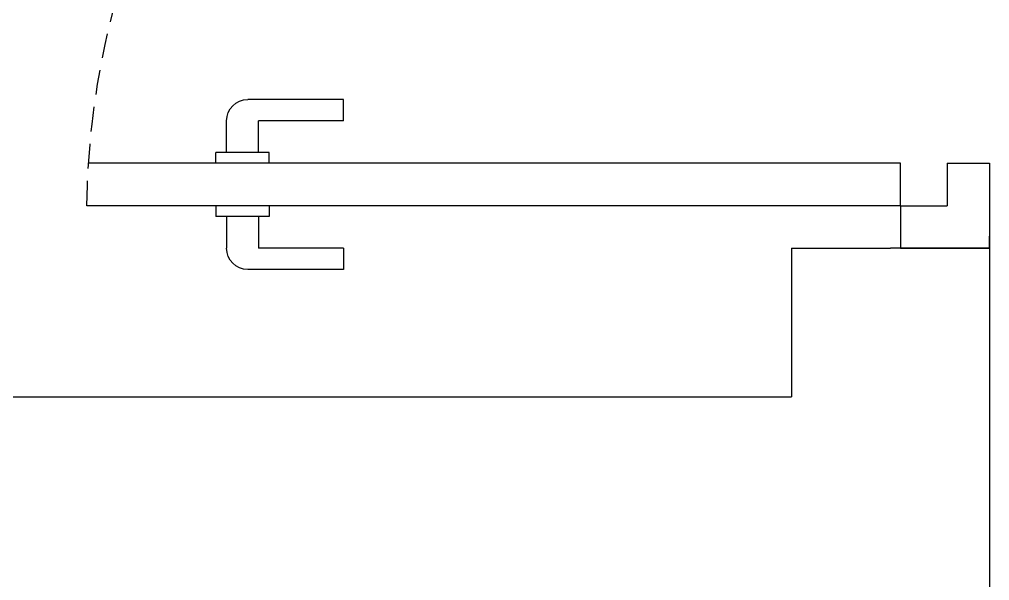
# Model space of a CAD drawing. Header units: inches. Extents: x 478327 to 492265, y -26791 to -22136.
# Drawn here: x 481142.57 to 481186.63, y -26047.47 to -26022.01 of the extents above; entities that cross this region are included whole.
import ezdxf

# ---------------------------------------------------------------- set-up
doc = ezdxf.new("R2010")
doc.units = ezdxf.units.IN
doc.header["$MEASUREMENT"] = 0
doc.linetypes.add('DASHED', pattern=[0.75, 0.5, -0.25])
doc.layers.add('I-DOORS', color=104, linetype='Continuous')
doc.layers.add('I-WALL-IN', color=3, linetype='Continuous')

# ---------------------------------------------------------------- blocks, each defined once
blk = doc.blocks.new('door 1')
for p, q in [((85.71, 0), (0, 0)), ((0, -90), (0, 0)), ((85.71, -42.86), (85.71, 0)), ((814.29, 0), (900, 0)), ((814.29, -42.86), (814.29, 0)), ((900, -90), (900, 0)), ((85.71, -42.86), (42.86, -42.86)), ((42.86, -90), (42.86, -42.86)), ((42.86, -90), (42.86, -42.86)), ((814.29, -42.86), (857.14, -42.86)), ((857.14, -90), (857.14, -42.86)), ((857.14, -90), (857.14, -42.86)), ((42.86, -90), (0, -90)), ((42.86, -90), (42.86, -910.91)), ((42.86, -90), (85.71, -90)), ((85.71, -90), (85.71, -909.23)), ((857.14, -90), (857.07, -90)), ((857.14, -90), (900, -90)), ((-21.43, -652.09), (-21.43, -748.52)), ((0, -652.09), (-21.43, -652.09)), ((0, -652.09), (0, -737.81)), ((128.57, -652.09), (128.57, -737.81)), ((128.57, -652.09), (150, -652.09)), ((150, -652.09), (150, -748.52)), ((32.14, -727.09), (32.14, -780.67)), ((42.86, -727.09), (32.14, -727.09)), ((85.71, -727.09), (96.43, -727.09)), ((96.43, -727.09), (96.43, -780.67)), ((32.14, -737.81), (0, -737.81)), ((96.43, -737.81), (128.57, -737.81)), ((32.14, -769.95), (0, -769.95)), ((96.43, -769.95), (128.57, -769.95)), ((42.86, -780.67), (32.14, -780.67)), ((85.71, -780.67), (96.43, -780.67))]:
    blk.add_line(p, q)
at = {"linetype": 'DASHED', "ltscale": 50}
blk.add_arc((32.13, -85.71), 825.26, 270.74499, 1.39718, dxfattribs=at)
for centre, start, end in [((0, -748.52), 180, 270), ((128.57, -748.52), 270, 0)]:
    blk.add_arc(centre, 21.43, start, end)
blk = doc.blocks.new('pivot door')
blk.add_line((-188253.13, -329835.21), (-188265.13, -329835.21))
at = {"layer": 'I-DOORS', "rotation": 180}
blk.add_blockref('door 1', (-188253.13, -329835.21), dxfattribs=at)

msp = doc.modelspace()

# ---------------------------------------------------------------- linework, layer by layer
at = {"layer": 'I-WALL-IN'}
for p in [(481177.626, -26032.39, 6.93), (481186.626, -26032.39, 6.93)]:
    msp.add_line(p, (481182.126, -26032.39, 6.93), dxfattribs=at)
at = {"layer": 'I-WALL-IN', "elevation": 6.93}
for points in [[(481177.626, -26032.39), (481177.626, -26039.139)], [(481186.626, -26032.39), (481186.626, -26277.639)], [(481098.876, -26039.139), (481177.626, -26039.139)]]:
    msp.add_lwpolyline(points, dxfattribs=at)

# ---------------------------------------------------------------- block references
at = {"layer": 'I-DOORS', "xscale": -0.04499999998952262, "yscale": 0.04499999998952262, "zscale": 0.04499999999999744, "rotation": 90}
msp.add_blockref('pivot door', (466344.041, -34503.78, 6.93), dxfattribs=at)

doc.saveas('drawing.dxf')
